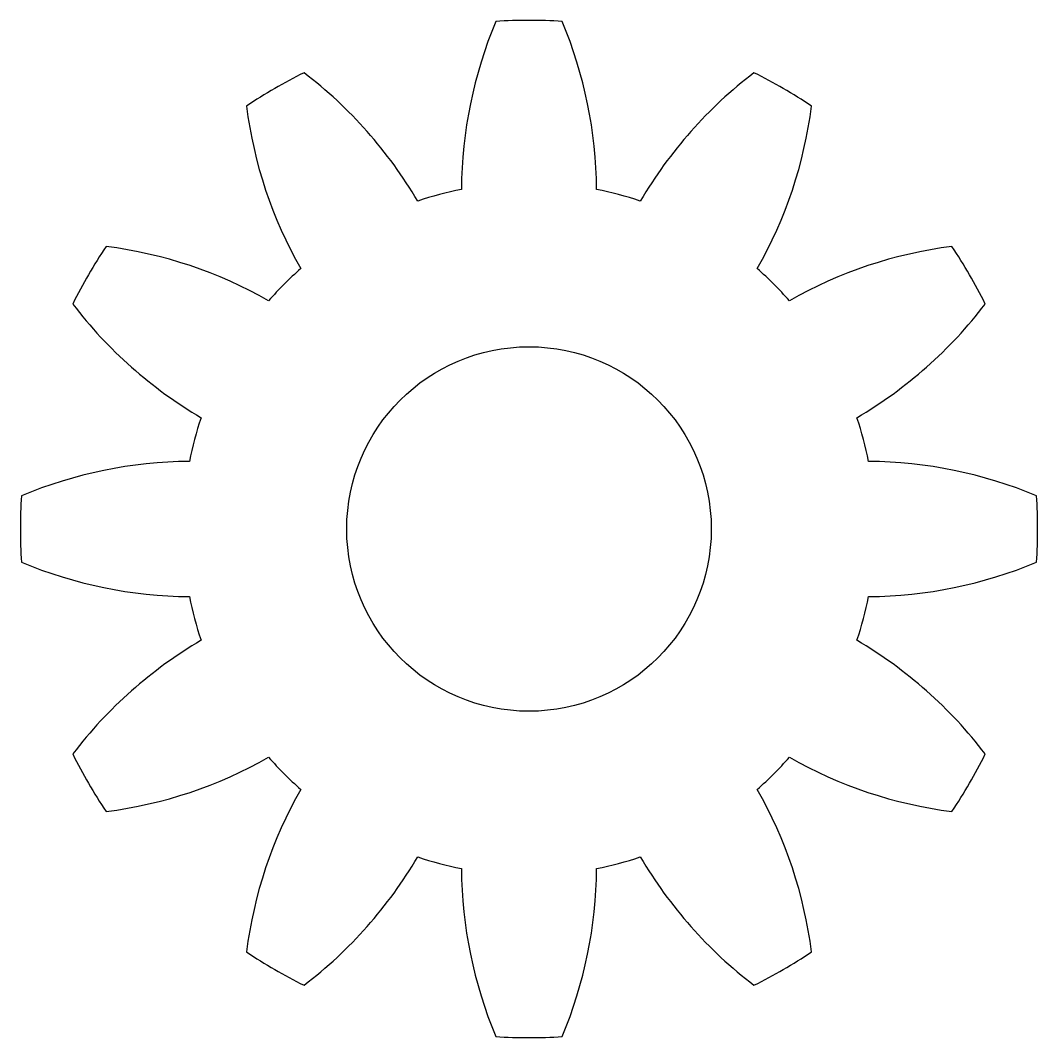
# Model space of a CAD drawing. Header units: millimetres. Extents: x -4.19 to 4.19, y -4.19 to 4.19.
import ezdxf

# ---------------------------------------------------------------- set-up
doc = ezdxf.new("R2010")
doc.units = ezdxf.units.MM

msp = doc.modelspace()

# ---------------------------------------------------------------- linework, layer by layer
msp.add_lwpolyline([(1.8791, 2.1427, 0.097157), (2.3259, 3.481, 0.032737), (1.8516, 3.7548, 0.097157), (0.9161, 2.6988, 0.032737), (0.556, 2.7952, 0.097157), (0.2738, 4.1775, 0.032737), (-0.2738, 4.1775, 0.097157), (-0.556, 2.7952, 0.032737), (-0.9161, 2.6988, 0.097157), (-1.8516, 3.7548, 0.032737), (-2.3259, 3.481, 0.097157), (-1.8791, 2.1427, 0.032737), (-2.1427, 1.8791, 0.097157), (-3.481, 2.3259, 0.032737), (-3.7548, 1.8516, 0.097157), (-2.6988, 0.9161, 0.032737), (-2.7952, 0.556, 0.097157), (-4.1775, 0.2738, 0.032737), (-4.1775, -0.2738, 0.097157), (-2.7952, -0.556, 0.032737), (-2.6988, -0.9161, 0.097157), (-3.7548, -1.8516, 0.032737), (-3.481, -2.3259, 0.097157), (-2.1427, -1.8791, 0.032737), (-1.8791, -2.1427, 0.097157), (-2.3259, -3.481, 0.032737), (-1.8516, -3.7548, 0.097157), (-0.9161, -2.6988, 0.032737), (-0.556, -2.7952, 0.097157), (-0.2738, -4.1775, 0.032737), (0.2738, -4.1775, 0.097157), (0.556, -2.7952, 0.032737), (0.9161, -2.6988, 0.097157), (1.8516, -3.7548, 0.032737), (2.3259, -3.481, 0.097157), (1.8791, -2.1427, 0.032737), (2.1427, -1.8791, 0.097157), (3.481, -2.3259, 0.032737), (3.7548, -1.8516, 0.097157), (2.6988, -0.9161, 0.032737), (2.7952, -0.556, 0.097157), (4.1775, -0.2738, 0.032737), (4.1775, 0.2738, 0.097157), (2.7952, 0.556, 0.032737), (2.6988, 0.9161, 0.097157), (3.7548, 1.8516, 0.032737), (3.481, 2.3259, 0.097157), (2.1427, 1.8791, 0.032737)], format="xyb", close=True)
msp.add_circle((0, 0), 1.5)

doc.saveas('drawing.dxf')
